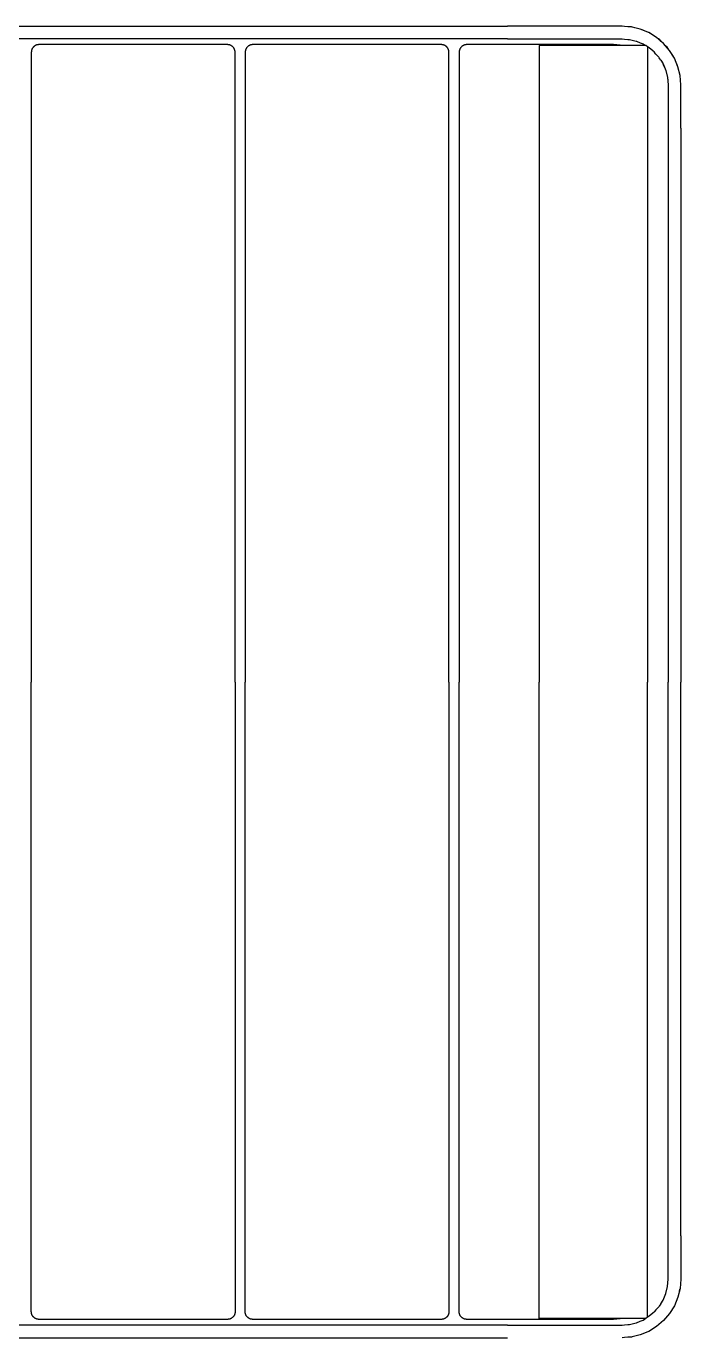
# Model space of a CAD drawing. Header units: millimetres. Extents: x 3269 to 7089, y 1744 to 4413.
# Drawn here: x 5088 to 5345, y 2159 to 2674 of the extents above; entities that cross this region are included whole.
import ezdxf

# ---------------------------------------------------------------- set-up
doc = ezdxf.new("R2010")
doc.units = ezdxf.units.MM
doc.header["$MEASUREMENT"] = 0
doc.layers.add('Utwórz2D linie widoczne', color=7, linetype='Continuous', true_color=0x000000)

msp = doc.modelspace()

# ---------------------------------------------------------------- linework, layer by layer
at = {"layer": 'Utwórz2D linie widoczne'}
for p, q in [((4852.73, 2673.61), (5276.73, 2673.61)), ((5276.91, 2673.61), (5276.73, 2673.61)), ((5277.42, 2673.61), (5276.91, 2673.61)), ((5312.76, 2673.61), (5277.42, 2673.61)), ((5313.86, 2673.61), (5312.76, 2673.61)), ((5315.45, 2673.61), (5313.86, 2673.61)), ((5317.48, 2673.61), (5315.45, 2673.61)), ((5319.91, 2673.61), (5317.48, 2673.61)), ((5321.73, 2673.61), (5319.91, 2673.61)), ((5322.65, 2673.54), (5321.73, 2673.61)), ((5323.98, 2673.43), (5322.65, 2673.54)), ((5325.33, 2673.33), (5323.98, 2673.43)), ((5325.65, 2673.25), (5325.33, 2673.33)), ((5325.72, 2673.26), (5325.54, 2673.28)), ((5327.24, 2672.87), (5325.65, 2673.25)), ((5326.68, 2673), (5325.72, 2673.26)), ((5328.84, 2672.48), (5327.24, 2672.87)), ((5276.73, 2668.61), (4852.73, 2668.61)), ((5276.73, 2668.61), (5276.91, 2668.61)), ((5276.91, 2668.61), (5277.42, 2668.61)), ((5277.42, 2668.61), (5312.76, 2668.61)), ((5312.76, 2668.61), (5313.86, 2668.61)), ((5313.86, 2668.61), (5315.45, 2668.61)), ((5315.45, 2668.61), (5317.48, 2668.61)), ((5317.48, 2668.61), (5319.91, 2668.61)), ((5319.91, 2668.61), (5321.73, 2668.61)), ((5321.73, 2668.61), (5322.65, 2668.54)), ((5322.65, 2668.54), (5323.98, 2668.43)), ((5323.98, 2668.43), (5324.55, 2668.39)), ((5324.55, 2668.39), (5325.65, 2668.12)), ((5325.65, 2668.12), (5327.24, 2667.74)), ((5327.24, 2667.74), (5327.3, 2667.73)), ((5327.3, 2667.73), (5328.84, 2667.09)), ((5330.48, 2671.81), (5328.84, 2672.48)), ((5329.59, 2672.22), (5329.25, 2672.31)), ((5330.54, 2671.78), (5329.59, 2672.22)), ((5332.08, 2671.14), (5330.48, 2671.81)), ((5332.18, 2671.1), (5332.08, 2671.14)), ((5335.25, 2669.22), (5332.18, 2671.1)), ((5333.23, 2670.53), (5332.76, 2670.75)), ((5334.01, 2669.98), (5333.23, 2670.53)), ((5338, 2666.87), (5335.25, 2669.22)), ((5336.51, 2668.23), (5335.96, 2668.62)), ((5337.09, 2667.65), (5336.51, 2668.23)), ((5089.77, 2663.59), (5089.76, 2663.49)), ((5089.76, 2663.49), (5089.76, 2663.39)), ((5089.76, 2663.39), (5089.76, 2416.11)), ((5089.78, 2663.69), (5089.77, 2663.59)), ((5089.79, 2663.8), (5089.78, 2663.69)), ((5089.8, 2663.9), (5089.79, 2663.8)), ((5089.82, 2664), (5089.8, 2663.9)), ((5089.85, 2664.1), (5089.82, 2664)), ((5089.87, 2664.2), (5089.85, 2664.1)), ((5089.9, 2664.3), (5089.87, 2664.2)), ((5089.93, 2664.39), (5089.9, 2664.3)), ((5089.97, 2664.49), (5089.93, 2664.39)), ((5090.01, 2664.58), (5089.97, 2664.49)), ((5090.05, 2664.68), (5090.01, 2664.58)), ((5090.1, 2664.77), (5090.05, 2664.68)), ((5090.15, 2664.86), (5090.1, 2664.77)), ((5090.2, 2664.95), (5090.15, 2664.86)), ((5090.25, 2665.03), (5090.2, 2664.95)), ((5090.31, 2665.12), (5090.25, 2665.03)), ((5090.37, 2665.2), (5090.31, 2665.12)), ((5090.43, 2665.28), (5090.37, 2665.2)), ((5090.5, 2665.36), (5090.43, 2665.28)), ((5090.57, 2665.44), (5090.5, 2665.36)), ((5090.64, 2665.51), (5090.57, 2665.44)), ((5090.71, 2665.58), (5090.64, 2665.51)), ((5090.79, 2665.65), (5090.71, 2665.58)), ((5090.87, 2665.72), (5090.79, 2665.65)), ((5090.95, 2665.78), (5090.87, 2665.72)), ((5091.03, 2665.84), (5090.95, 2665.78)), ((5091.12, 2665.9), (5091.03, 2665.84)), ((5091.2, 2665.95), (5091.12, 2665.9)), ((5091.29, 2666), (5091.2, 2665.95)), ((5091.38, 2666.05), (5091.29, 2666)), ((5091.47, 2666.1), (5091.38, 2666.05)), ((5091.57, 2666.14), (5091.47, 2666.1)), ((5091.66, 2666.18), (5091.57, 2666.14)), ((5091.76, 2666.21), (5091.66, 2666.18)), ((5091.85, 2666.25), (5091.76, 2666.21)), ((5091.95, 2666.28), (5091.85, 2666.25)), ((5092.05, 2666.3), (5091.95, 2666.28)), ((5092.15, 2666.33), (5092.05, 2666.3)), ((5092.25, 2666.34), (5092.15, 2666.33)), ((5092.35, 2666.36), (5092.25, 2666.34)), ((5092.45, 2666.37), (5092.35, 2666.36)), ((5092.56, 2666.38), (5092.45, 2666.37)), ((5092.66, 2666.39), (5092.56, 2666.38)), ((5092.76, 2666.39), (5092.66, 2666.39)), ((5166.76, 2666.39), (5092.76, 2666.39)), ((5166.86, 2666.39), (5166.76, 2666.39)), ((5166.97, 2666.38), (5166.86, 2666.39)), ((5167.07, 2666.37), (5166.97, 2666.38)), ((5167.17, 2666.36), (5167.07, 2666.37)), ((5167.27, 2666.34), (5167.17, 2666.36)), ((5167.37, 2666.33), (5167.27, 2666.34)), ((5167.47, 2666.3), (5167.37, 2666.33)), ((5167.57, 2666.28), (5167.47, 2666.3)), ((5167.67, 2666.25), (5167.57, 2666.28)), ((5167.77, 2666.21), (5167.67, 2666.25)), ((5167.86, 2666.18), (5167.77, 2666.21)), ((5167.96, 2666.14), (5167.86, 2666.18)), ((5168.05, 2666.1), (5167.96, 2666.14)), ((5168.14, 2666.05), (5168.05, 2666.1)), ((5168.23, 2666), (5168.14, 2666.05)), ((5168.32, 2665.95), (5168.23, 2666)), ((5168.41, 2665.9), (5168.32, 2665.95)), ((5168.49, 2665.84), (5168.41, 2665.9)), ((5168.57, 2665.78), (5168.49, 2665.84)), ((5168.65, 2665.72), (5168.57, 2665.78)), ((5168.73, 2665.65), (5168.65, 2665.72)), ((5168.81, 2665.58), (5168.73, 2665.65)), ((5168.88, 2665.51), (5168.81, 2665.58)), ((5168.95, 2665.44), (5168.88, 2665.51)), ((5169.02, 2665.36), (5168.95, 2665.44)), ((5169.09, 2665.28), (5169.02, 2665.36)), ((5169.15, 2665.2), (5169.09, 2665.28)), ((5169.21, 2665.12), (5169.15, 2665.2)), ((5169.27, 2665.03), (5169.21, 2665.12)), ((5169.32, 2664.95), (5169.27, 2665.03)), ((5169.38, 2664.86), (5169.32, 2664.95)), ((5169.42, 2664.77), (5169.38, 2664.86)), ((5169.47, 2664.68), (5169.42, 2664.77)), ((5169.51, 2664.58), (5169.47, 2664.68)), ((5169.55, 2664.49), (5169.51, 2664.58)), ((5169.59, 2664.39), (5169.55, 2664.49)), ((5169.62, 2664.3), (5169.59, 2664.39)), ((5169.65, 2664.2), (5169.62, 2664.3)), ((5169.68, 2664.1), (5169.65, 2664.2)), ((5169.7, 2664), (5169.68, 2664.1)), ((5169.72, 2663.9), (5169.7, 2664)), ((5169.73, 2663.8), (5169.72, 2663.9)), ((5169.75, 2663.69), (5169.73, 2663.8)), ((5169.75, 2663.59), (5169.75, 2663.69)), ((5169.76, 2663.49), (5169.75, 2663.59)), ((5169.76, 2663.39), (5169.76, 2663.49)), ((5169.76, 2416.11), (5169.76, 2663.39)), ((5173.74, 2663.69), (5173.73, 2663.59)), ((5173.73, 2663.59), (5173.73, 2663.49)), ((5173.73, 2663.49), (5173.73, 2663.39)), ((5173.73, 2663.39), (5173.73, 2416.11)), ((5173.75, 2663.8), (5173.74, 2663.69)), ((5173.77, 2663.9), (5173.75, 2663.8)), ((5173.79, 2664), (5173.77, 2663.9)), ((5173.81, 2664.1), (5173.79, 2664)), ((5173.84, 2664.2), (5173.81, 2664.1)), ((5173.87, 2664.3), (5173.84, 2664.2)), ((5173.9, 2664.39), (5173.87, 2664.3)), ((5173.93, 2664.49), (5173.9, 2664.39)), ((5173.97, 2664.58), (5173.93, 2664.49)), ((5174.02, 2664.68), (5173.97, 2664.58)), ((5174.06, 2664.77), (5174.02, 2664.68)), ((5174.11, 2664.86), (5174.06, 2664.77)), ((5174.16, 2664.95), (5174.11, 2664.86)), ((5174.22, 2665.03), (5174.16, 2664.95)), ((5174.27, 2665.12), (5174.22, 2665.03)), ((5174.34, 2665.2), (5174.27, 2665.12)), ((5174.4, 2665.28), (5174.34, 2665.2)), ((5174.46, 2665.36), (5174.4, 2665.28)), ((5174.53, 2665.44), (5174.46, 2665.36)), ((5174.6, 2665.51), (5174.53, 2665.44)), ((5174.68, 2665.58), (5174.6, 2665.51)), ((5174.75, 2665.65), (5174.68, 2665.58)), ((5174.83, 2665.72), (5174.75, 2665.65)), ((5174.91, 2665.78), (5174.83, 2665.72)), ((5175, 2665.84), (5174.91, 2665.78)), ((5175.08, 2665.9), (5175, 2665.84)), ((5175.17, 2665.95), (5175.08, 2665.9)), ((5175.26, 2666), (5175.17, 2665.95)), ((5175.35, 2666.05), (5175.26, 2666)), ((5175.44, 2666.1), (5175.35, 2666.05)), ((5175.53, 2666.14), (5175.44, 2666.1)), ((5175.63, 2666.18), (5175.53, 2666.14)), ((5175.72, 2666.21), (5175.63, 2666.18)), ((5175.82, 2666.25), (5175.72, 2666.21)), ((5175.92, 2666.28), (5175.82, 2666.25)), ((5176.02, 2666.3), (5175.92, 2666.28)), ((5176.12, 2666.33), (5176.02, 2666.3)), ((5176.22, 2666.34), (5176.12, 2666.33)), ((5176.32, 2666.36), (5176.22, 2666.34)), ((5176.42, 2666.37), (5176.32, 2666.36)), ((5176.52, 2666.38), (5176.42, 2666.37)), ((5176.62, 2666.39), (5176.52, 2666.38)), ((5176.73, 2666.39), (5176.62, 2666.39)), ((5250.73, 2666.39), (5176.73, 2666.39)), ((5250.83, 2666.39), (5250.73, 2666.39)), ((5250.93, 2666.38), (5250.83, 2666.39)), ((5251.03, 2666.37), (5250.93, 2666.38)), ((5251.13, 2666.36), (5251.03, 2666.37)), ((5251.24, 2666.34), (5251.13, 2666.36)), ((5251.34, 2666.33), (5251.24, 2666.34)), ((5251.44, 2666.3), (5251.34, 2666.33)), ((5251.53, 2666.28), (5251.44, 2666.3)), ((5251.63, 2666.25), (5251.53, 2666.28)), ((5251.73, 2666.21), (5251.63, 2666.25)), ((5251.83, 2666.18), (5251.73, 2666.21)), ((5251.92, 2666.14), (5251.83, 2666.18)), ((5252.01, 2666.1), (5251.92, 2666.14)), ((5252.11, 2666.05), (5252.01, 2666.1)), ((5252.2, 2666), (5252.11, 2666.05)), ((5252.28, 2665.95), (5252.2, 2666)), ((5252.37, 2665.9), (5252.28, 2665.95)), ((5252.46, 2665.84), (5252.37, 2665.9)), ((5252.54, 2665.78), (5252.46, 2665.84)), ((5252.62, 2665.72), (5252.54, 2665.78)), ((5252.7, 2665.65), (5252.62, 2665.72)), ((5252.77, 2665.58), (5252.7, 2665.65)), ((5252.85, 2665.51), (5252.77, 2665.58)), ((5252.92, 2665.44), (5252.85, 2665.51)), ((5252.99, 2665.36), (5252.92, 2665.44)), ((5253.05, 2665.28), (5252.99, 2665.36)), ((5253.12, 2665.2), (5253.05, 2665.28)), ((5253.18, 2665.12), (5253.12, 2665.2)), ((5253.23, 2665.03), (5253.18, 2665.12)), ((5253.29, 2664.95), (5253.23, 2665.03)), ((5253.34, 2664.86), (5253.29, 2664.95)), ((5253.39, 2664.77), (5253.34, 2664.86)), ((5253.43, 2664.68), (5253.39, 2664.77)), ((5253.48, 2664.58), (5253.43, 2664.68)), ((5253.52, 2664.49), (5253.48, 2664.58)), ((5253.55, 2664.39), (5253.52, 2664.49)), ((5253.59, 2664.3), (5253.55, 2664.39)), ((5253.61, 2664.2), (5253.59, 2664.3)), ((5253.64, 2664.1), (5253.61, 2664.2)), ((5253.66, 2664), (5253.64, 2664.1)), ((5253.68, 2663.9), (5253.66, 2664)), ((5253.7, 2663.8), (5253.68, 2663.9)), ((5253.71, 2663.69), (5253.7, 2663.8)), ((5253.72, 2663.59), (5253.71, 2663.69)), ((5253.72, 2663.49), (5253.72, 2663.59)), ((5253.73, 2663.39), (5253.72, 2663.49)), ((5253.73, 2416.11), (5253.73, 2663.39)), ((5257.74, 2663.69), (5257.73, 2663.59)), ((5257.73, 2663.59), (5257.73, 2663.49)), ((5257.73, 2663.49), (5257.73, 2663.39)), ((5257.73, 2663.39), (5257.73, 2416.11)), ((5257.75, 2663.8), (5257.74, 2663.69)), ((5257.77, 2663.9), (5257.75, 2663.8)), ((5257.79, 2664), (5257.77, 2663.9)), ((5257.81, 2664.1), (5257.79, 2664)), ((5257.84, 2664.2), (5257.81, 2664.1)), ((5257.87, 2664.3), (5257.84, 2664.2)), ((5257.9, 2664.39), (5257.87, 2664.3)), ((5257.93, 2664.49), (5257.9, 2664.39)), ((5257.97, 2664.58), (5257.93, 2664.49)), ((5258.02, 2664.68), (5257.97, 2664.58)), ((5258.06, 2664.77), (5258.02, 2664.68)), ((5258.11, 2664.86), (5258.06, 2664.77)), ((5258.16, 2664.95), (5258.11, 2664.86)), ((5258.22, 2665.03), (5258.16, 2664.95)), ((5258.27, 2665.12), (5258.22, 2665.03)), ((5258.34, 2665.2), (5258.27, 2665.12)), ((5258.4, 2665.28), (5258.34, 2665.2)), ((5258.46, 2665.36), (5258.4, 2665.28)), ((5258.53, 2665.44), (5258.46, 2665.36)), ((5258.6, 2665.51), (5258.53, 2665.44)), ((5258.68, 2665.58), (5258.6, 2665.51)), ((5258.75, 2665.65), (5258.68, 2665.58)), ((5258.83, 2665.72), (5258.75, 2665.65)), ((5258.91, 2665.78), (5258.83, 2665.72)), ((5259, 2665.84), (5258.91, 2665.78)), ((5259.08, 2665.9), (5259, 2665.84)), ((5259.17, 2665.95), (5259.08, 2665.9)), ((5259.26, 2666), (5259.17, 2665.95)), ((5259.35, 2666.05), (5259.26, 2666)), ((5259.44, 2666.1), (5259.35, 2666.05)), ((5259.53, 2666.14), (5259.44, 2666.1)), ((5259.63, 2666.18), (5259.53, 2666.14)), ((5259.72, 2666.21), (5259.63, 2666.18)), ((5259.82, 2666.25), (5259.72, 2666.21)), ((5259.92, 2666.28), (5259.82, 2666.25)), ((5260.02, 2666.3), (5259.92, 2666.28)), ((5260.12, 2666.33), (5260.02, 2666.3)), ((5260.22, 2666.34), (5260.12, 2666.33)), ((5260.32, 2666.36), (5260.22, 2666.34)), ((5260.42, 2666.37), (5260.32, 2666.36)), ((5260.52, 2666.38), (5260.42, 2666.37)), ((5260.62, 2666.39), (5260.52, 2666.38)), ((5260.73, 2666.39), (5260.62, 2666.39)), ((5317.73, 2666.39), (5260.73, 2666.39)), ((5289.33, 2666), (5289.1, 2666)), ((5289.1, 2666), (5289.1, 2416.11)), ((5289.68, 2666), (5289.33, 2666)), ((5290.13, 2666), (5289.68, 2666)), ((5290.67, 2666), (5290.13, 2666)), ((5291.27, 2666), (5290.67, 2666)), ((5291.92, 2666), (5291.27, 2666)), ((5292.61, 2666), (5291.92, 2666)), ((5293.1, 2666), (5292.61, 2666)), ((5293.22, 2666), (5293.1, 2666)), ((5309.03, 2666), (5293.22, 2666)), ((5310.3, 2666), (5309.03, 2666)), ((5312.1, 2666), (5310.3, 2666)), ((5314.4, 2666), (5312.1, 2666)), ((5317.13, 2666), (5314.4, 2666)), ((5319.27, 2666), (5317.13, 2666)), ((5318.38, 2666.38), (5317.73, 2666.39)), ((5319.03, 2666.35), (5318.38, 2666.38)), ((5319.68, 2666.29), (5319.03, 2666.35)), ((5321.6, 2666), (5319.27, 2666)), ((5320.33, 2666.22), (5319.68, 2666.29)), ((5320.98, 2666.12), (5320.33, 2666.22)), ((5321.62, 2666), (5320.98, 2666.12)), ((5323.65, 2666), (5321.6, 2666)), ((5325.61, 2666), (5323.65, 2666)), ((5326.26, 2666), (5325.61, 2666)), ((5328.14, 2666), (5326.26, 2666)), ((5329.64, 2666), (5328.14, 2666)), ((5328.84, 2667.09), (5329.91, 2666.65)), ((5330.96, 2666), (5329.64, 2666)), ((5329.91, 2666.65), (5330.48, 2666.3)), ((5330.48, 2666.3), (5330.96, 2666)), ((5331.71, 2665.54), (5330.96, 2666)), ((5332.31, 2665.17), (5331.71, 2665.54)), ((5331.71, 2665.54), (5331.71, 2416.11)), ((5333.8, 2663.91), (5332.31, 2665.17)), ((5334.41, 2663.38), (5333.8, 2663.91)), ((5334.46, 2663.34), (5334.41, 2663.38)), ((5335.01, 2662.7), (5334.46, 2663.34)), ((5335.58, 2662.04), (5335.01, 2662.7)), ((5340.34, 2664.13), (5338, 2666.87)), ((5339.35, 2665.39), (5338.77, 2665.97)), ((5339.73, 2664.85), (5339.35, 2665.39)), ((5342.23, 2661.05), (5340.34, 2664.13)), ((5341.64, 2662.11), (5341.12, 2662.86)), ((5336.1, 2661.42), (5335.58, 2662.04)), ((5336.3, 2661.19), (5336.1, 2661.42)), ((5336.56, 2660.76), (5336.3, 2661.19)), ((5336.87, 2660.26), (5336.56, 2660.76)), ((5336.87, 2660.26), (5337.77, 2658.78)), ((5337.7, 2658.7), (5338.68, 2656.6)), ((5337.77, 2658.78), (5338.85, 2656.17)), ((5341.85, 2661.66), (5341.64, 2662.11)), ((5343.61, 2657.72), (5342.23, 2661.05)), ((5343.34, 2658.48), (5342.94, 2659.33)), ((5343.42, 2658.17), (5343.34, 2658.48)), ((5344.45, 2654.21), (5343.61, 2657.72)), ((5338.68, 2656.6), (5339.38, 2653.98)), ((5338.85, 2656.17), (5339.51, 2653.43)), ((5339.47, 2653.59), (5339.73, 2650.61)), ((5339.51, 2653.43), (5339.73, 2650.61)), ((5344.38, 2654.6), (5344.18, 2655.34)), ((5344.39, 2654.47), (5344.38, 2654.6)), ((5344.73, 2650.61), (5344.45, 2654.21)), ((5339.73, 2650.61), (5339.73, 2633.61)), ((5344.73, 2633.61), (5344.73, 2650.61)), ((5339.73, 2633.61), (5339.73, 2416.11)), ((5344.73, 2633.61), (5344.73, 2416.11)), ((5089.76, 2168.83), (5089.76, 2416.11)), ((5169.76, 2416.11), (5169.76, 2168.83)), ((5173.73, 2168.83), (5173.73, 2416.11)), ((5253.73, 2416.11), (5253.73, 2168.83)), ((5257.73, 2168.83), (5257.73, 2416.11)), ((5289.1, 2166.22), (5289.1, 2416.11)), ((5331.71, 2166.68), (5331.71, 2416.11)), ((5339.73, 2198.61), (5339.73, 2416.11)), ((5344.73, 2198.61), (5344.73, 2416.11)), ((5339.73, 2181.61), (5339.73, 2198.61)), ((5344.73, 2198.61), (5344.73, 2181.61)), ((5338.85, 2176.05), (5339.51, 2178.79)), ((5339.51, 2178.79), (5339.73, 2181.61)), ((5344.73, 2181.61), (5344.45, 2178.01)), ((5336.87, 2171.97), (5337.77, 2173.44)), ((5337.77, 2173.44), (5338.85, 2176.05)), ((5343.61, 2174.5), (5342.23, 2171.17)), ((5344.45, 2178.01), (5343.61, 2174.5)), ((5344.18, 2176.88), (5344.38, 2177.62)), ((5344.38, 2177.62), (5344.39, 2177.75)), ((5089.76, 2168.73), (5089.76, 2168.83)), ((5089.77, 2168.63), (5089.76, 2168.73)), ((5089.78, 2168.53), (5089.77, 2168.63)), ((5089.79, 2168.42), (5089.78, 2168.53)), ((5089.8, 2168.32), (5089.79, 2168.42)), ((5089.82, 2168.22), (5089.8, 2168.32)), ((5089.85, 2168.12), (5089.82, 2168.22)), ((5169.7, 2168.22), (5169.68, 2168.12)), ((5169.72, 2168.32), (5169.7, 2168.22)), ((5169.73, 2168.42), (5169.72, 2168.32)), ((5169.75, 2168.53), (5169.73, 2168.42)), ((5169.76, 2168.73), (5169.75, 2168.63)), ((5169.75, 2168.63), (5169.75, 2168.53)), ((5169.76, 2168.83), (5169.76, 2168.73)), ((5173.73, 2168.73), (5173.73, 2168.83)), ((5173.73, 2168.63), (5173.73, 2168.73)), ((5173.74, 2168.53), (5173.73, 2168.63)), ((5173.75, 2168.42), (5173.74, 2168.53)), ((5173.77, 2168.32), (5173.75, 2168.42)), ((5173.79, 2168.22), (5173.77, 2168.32)), ((5173.81, 2168.12), (5173.79, 2168.22)), ((5253.66, 2168.22), (5253.64, 2168.12)), ((5253.68, 2168.32), (5253.66, 2168.22)), ((5253.7, 2168.42), (5253.68, 2168.32)), ((5253.71, 2168.53), (5253.7, 2168.42)), ((5253.72, 2168.63), (5253.71, 2168.53)), ((5253.73, 2168.83), (5253.72, 2168.73)), ((5253.72, 2168.73), (5253.72, 2168.63)), ((5257.73, 2168.73), (5257.73, 2168.83)), ((5257.73, 2168.63), (5257.73, 2168.73)), ((5257.74, 2168.53), (5257.73, 2168.63)), ((5257.75, 2168.42), (5257.74, 2168.53)), ((5257.77, 2168.32), (5257.75, 2168.42)), ((5257.79, 2168.22), (5257.77, 2168.32)), ((5257.81, 2168.12), (5257.79, 2168.22)), ((5333.8, 2168.31), (5332.31, 2167.05)), ((5334.41, 2168.84), (5333.8, 2168.31)), ((5334.46, 2168.88), (5334.41, 2168.84)), ((5335.01, 2169.52), (5334.46, 2168.88)), ((5335.58, 2170.19), (5335.01, 2169.52)), ((5336.1, 2170.8), (5335.58, 2170.19)), ((5336.3, 2171.03), (5336.1, 2170.8)), ((5336.56, 2171.46), (5336.3, 2171.03)), ((5336.87, 2171.97), (5336.56, 2171.46)), ((5342.23, 2171.17), (5340.34, 2168.09)), ((5276.73, 2163.61), (4852.73, 2163.61)), ((5089.87, 2168.02), (5089.85, 2168.12)), ((5089.9, 2167.93), (5089.87, 2168.02)), ((5089.93, 2167.83), (5089.9, 2167.93)), ((5089.97, 2167.73), (5089.93, 2167.83)), ((5090.01, 2167.64), (5089.97, 2167.73)), ((5090.05, 2167.54), (5090.01, 2167.64)), ((5090.1, 2167.45), (5090.05, 2167.54)), ((5090.15, 2167.36), (5090.1, 2167.45)), ((5090.2, 2167.27), (5090.15, 2167.36)), ((5090.25, 2167.19), (5090.2, 2167.27)), ((5090.31, 2167.1), (5090.25, 2167.19)), ((5090.37, 2167.02), (5090.31, 2167.1)), ((5090.43, 2166.94), (5090.37, 2167.02)), ((5090.5, 2166.86), (5090.43, 2166.94)), ((5090.57, 2166.79), (5090.5, 2166.86)), ((5090.64, 2166.71), (5090.57, 2166.79)), ((5090.71, 2166.64), (5090.64, 2166.71)), ((5090.79, 2166.57), (5090.71, 2166.64)), ((5090.87, 2166.51), (5090.79, 2166.57)), ((5090.95, 2166.44), (5090.87, 2166.51)), ((5091.03, 2166.38), (5090.95, 2166.44)), ((5091.12, 2166.32), (5091.03, 2166.38)), ((5091.2, 2166.27), (5091.12, 2166.32)), ((5091.29, 2166.22), (5091.2, 2166.27)), ((5091.38, 2166.17), (5091.29, 2166.22)), ((5091.47, 2166.12), (5091.38, 2166.17)), ((5091.57, 2166.08), (5091.47, 2166.12)), ((5091.66, 2166.04), (5091.57, 2166.08)), ((5091.76, 2166.01), (5091.66, 2166.04)), ((5091.85, 2165.97), (5091.76, 2166.01)), ((5091.95, 2165.94), (5091.85, 2165.97)), ((5092.05, 2165.92), (5091.95, 2165.94)), ((5092.15, 2165.9), (5092.05, 2165.92)), ((5092.25, 2165.88), (5092.15, 2165.9)), ((5092.35, 2165.86), (5092.25, 2165.88)), ((5092.45, 2165.85), (5092.35, 2165.86)), ((5092.56, 2165.84), (5092.45, 2165.85)), ((5092.66, 2165.83), (5092.56, 2165.84)), ((5092.76, 2165.83), (5092.66, 2165.83)), ((5166.76, 2165.83), (5092.76, 2165.83)), ((5166.86, 2165.83), (5166.76, 2165.83)), ((5166.97, 2165.84), (5166.86, 2165.83)), ((5167.07, 2165.85), (5166.97, 2165.84)), ((5167.17, 2165.86), (5167.07, 2165.85)), ((5167.27, 2165.88), (5167.17, 2165.86)), ((5167.37, 2165.9), (5167.27, 2165.88)), ((5167.47, 2165.92), (5167.37, 2165.9)), ((5167.57, 2165.94), (5167.47, 2165.92)), ((5167.67, 2165.97), (5167.57, 2165.94)), ((5167.77, 2166.01), (5167.67, 2165.97)), ((5167.86, 2166.04), (5167.77, 2166.01)), ((5167.96, 2166.08), (5167.86, 2166.04)), ((5168.05, 2166.12), (5167.96, 2166.08)), ((5168.14, 2166.17), (5168.05, 2166.12)), ((5168.23, 2166.22), (5168.14, 2166.17)), ((5168.32, 2166.27), (5168.23, 2166.22)), ((5168.41, 2166.32), (5168.32, 2166.27)), ((5168.49, 2166.38), (5168.41, 2166.32)), ((5168.57, 2166.44), (5168.49, 2166.38)), ((5168.65, 2166.51), (5168.57, 2166.44)), ((5168.73, 2166.57), (5168.65, 2166.51)), ((5168.81, 2166.64), (5168.73, 2166.57)), ((5168.88, 2166.71), (5168.81, 2166.64)), ((5168.95, 2166.79), (5168.88, 2166.71)), ((5169.02, 2166.86), (5168.95, 2166.79)), ((5169.09, 2166.94), (5169.02, 2166.86)), ((5169.15, 2167.02), (5169.09, 2166.94)), ((5169.21, 2167.1), (5169.15, 2167.02)), ((5169.27, 2167.19), (5169.21, 2167.1)), ((5169.32, 2167.27), (5169.27, 2167.19)), ((5169.38, 2167.36), (5169.32, 2167.27)), ((5169.42, 2167.45), (5169.38, 2167.36)), ((5169.47, 2167.54), (5169.42, 2167.45)), ((5169.51, 2167.64), (5169.47, 2167.54)), ((5169.55, 2167.73), (5169.51, 2167.64)), ((5169.59, 2167.83), (5169.55, 2167.73)), ((5169.62, 2167.93), (5169.59, 2167.83)), ((5169.65, 2168.02), (5169.62, 2167.93)), ((5169.68, 2168.12), (5169.65, 2168.02)), ((5173.84, 2168.02), (5173.81, 2168.12)), ((5173.87, 2167.93), (5173.84, 2168.02)), ((5173.9, 2167.83), (5173.87, 2167.93)), ((5173.93, 2167.73), (5173.9, 2167.83)), ((5173.97, 2167.64), (5173.93, 2167.73)), ((5174.02, 2167.54), (5173.97, 2167.64)), ((5174.06, 2167.45), (5174.02, 2167.54)), ((5174.11, 2167.36), (5174.06, 2167.45)), ((5174.16, 2167.27), (5174.11, 2167.36)), ((5174.22, 2167.19), (5174.16, 2167.27)), ((5174.27, 2167.1), (5174.22, 2167.19)), ((5174.34, 2167.02), (5174.27, 2167.1)), ((5174.4, 2166.94), (5174.34, 2167.02)), ((5174.46, 2166.86), (5174.4, 2166.94)), ((5174.53, 2166.79), (5174.46, 2166.86)), ((5174.6, 2166.71), (5174.53, 2166.79)), ((5174.68, 2166.64), (5174.6, 2166.71)), ((5174.75, 2166.57), (5174.68, 2166.64)), ((5174.83, 2166.51), (5174.75, 2166.57)), ((5174.91, 2166.44), (5174.83, 2166.51)), ((5175, 2166.38), (5174.91, 2166.44)), ((5175.08, 2166.32), (5175, 2166.38)), ((5175.17, 2166.27), (5175.08, 2166.32)), ((5175.26, 2166.22), (5175.17, 2166.27)), ((5175.35, 2166.17), (5175.26, 2166.22)), ((5175.44, 2166.12), (5175.35, 2166.17)), ((5175.53, 2166.08), (5175.44, 2166.12)), ((5175.63, 2166.04), (5175.53, 2166.08)), ((5175.72, 2166.01), (5175.63, 2166.04)), ((5175.82, 2165.97), (5175.72, 2166.01)), ((5175.92, 2165.94), (5175.82, 2165.97)), ((5176.02, 2165.92), (5175.92, 2165.94)), ((5176.12, 2165.9), (5176.02, 2165.92)), ((5176.22, 2165.88), (5176.12, 2165.9)), ((5176.32, 2165.86), (5176.22, 2165.88)), ((5176.42, 2165.85), (5176.32, 2165.86)), ((5176.52, 2165.84), (5176.42, 2165.85)), ((5176.62, 2165.83), (5176.52, 2165.84)), ((5176.73, 2165.83), (5176.62, 2165.83)), ((5250.73, 2165.83), (5176.73, 2165.83)), ((5250.83, 2165.83), (5250.73, 2165.83)), ((5250.93, 2165.84), (5250.83, 2165.83)), ((5251.03, 2165.85), (5250.93, 2165.84)), ((5251.13, 2165.86), (5251.03, 2165.85)), ((5251.24, 2165.88), (5251.13, 2165.86)), ((5251.34, 2165.9), (5251.24, 2165.88)), ((5251.44, 2165.92), (5251.34, 2165.9)), ((5251.53, 2165.94), (5251.44, 2165.92)), ((5251.63, 2165.97), (5251.53, 2165.94)), ((5251.73, 2166.01), (5251.63, 2165.97)), ((5251.83, 2166.04), (5251.73, 2166.01)), ((5251.92, 2166.08), (5251.83, 2166.04)), ((5252.01, 2166.12), (5251.92, 2166.08)), ((5252.11, 2166.17), (5252.01, 2166.12)), ((5252.2, 2166.22), (5252.11, 2166.17)), ((5252.28, 2166.27), (5252.2, 2166.22)), ((5252.37, 2166.32), (5252.28, 2166.27)), ((5252.46, 2166.38), (5252.37, 2166.32)), ((5252.54, 2166.44), (5252.46, 2166.38)), ((5252.62, 2166.51), (5252.54, 2166.44)), ((5252.7, 2166.57), (5252.62, 2166.51)), ((5252.77, 2166.64), (5252.7, 2166.57)), ((5252.85, 2166.71), (5252.77, 2166.64)), ((5252.92, 2166.79), (5252.85, 2166.71)), ((5252.99, 2166.86), (5252.92, 2166.79)), ((5253.05, 2166.94), (5252.99, 2166.86)), ((5253.12, 2167.02), (5253.05, 2166.94)), ((5253.18, 2167.1), (5253.12, 2167.02)), ((5253.23, 2167.19), (5253.18, 2167.1)), ((5253.29, 2167.27), (5253.23, 2167.19)), ((5253.34, 2167.36), (5253.29, 2167.27)), ((5253.39, 2167.45), (5253.34, 2167.36)), ((5253.43, 2167.54), (5253.39, 2167.45)), ((5253.48, 2167.64), (5253.43, 2167.54)), ((5253.52, 2167.73), (5253.48, 2167.64)), ((5253.55, 2167.83), (5253.52, 2167.73)), ((5253.59, 2167.93), (5253.55, 2167.83)), ((5253.61, 2168.02), (5253.59, 2167.93)), ((5253.64, 2168.12), (5253.61, 2168.02)), ((5257.84, 2168.02), (5257.81, 2168.12)), ((5257.87, 2167.93), (5257.84, 2168.02)), ((5257.9, 2167.83), (5257.87, 2167.93)), ((5257.93, 2167.73), (5257.9, 2167.83)), ((5257.97, 2167.64), (5257.93, 2167.73)), ((5258.02, 2167.54), (5257.97, 2167.64)), ((5258.06, 2167.45), (5258.02, 2167.54)), ((5258.11, 2167.36), (5258.06, 2167.45)), ((5258.16, 2167.27), (5258.11, 2167.36)), ((5258.22, 2167.19), (5258.16, 2167.27)), ((5258.27, 2167.1), (5258.22, 2167.19)), ((5258.34, 2167.02), (5258.27, 2167.1)), ((5258.4, 2166.94), (5258.34, 2167.02)), ((5258.46, 2166.86), (5258.4, 2166.94)), ((5258.53, 2166.79), (5258.46, 2166.86)), ((5258.6, 2166.71), (5258.53, 2166.79)), ((5258.68, 2166.64), (5258.6, 2166.71)), ((5258.75, 2166.57), (5258.68, 2166.64)), ((5258.83, 2166.51), (5258.75, 2166.57)), ((5258.91, 2166.44), (5258.83, 2166.51)), ((5259, 2166.38), (5258.91, 2166.44)), ((5259.08, 2166.32), (5259, 2166.38)), ((5259.17, 2166.27), (5259.08, 2166.32)), ((5259.26, 2166.22), (5259.17, 2166.27)), ((5259.35, 2166.17), (5259.26, 2166.22)), ((5259.44, 2166.12), (5259.35, 2166.17)), ((5259.53, 2166.08), (5259.44, 2166.12)), ((5259.63, 2166.04), (5259.53, 2166.08)), ((5259.72, 2166.01), (5259.63, 2166.04)), ((5259.82, 2165.97), (5259.72, 2166.01)), ((5259.92, 2165.94), (5259.82, 2165.97)), ((5260.02, 2165.92), (5259.92, 2165.94)), ((5260.12, 2165.9), (5260.02, 2165.92)), ((5260.22, 2165.88), (5260.12, 2165.9)), ((5260.32, 2165.86), (5260.22, 2165.88)), ((5260.42, 2165.85), (5260.32, 2165.86)), ((5260.52, 2165.84), (5260.42, 2165.85)), ((5260.62, 2165.83), (5260.52, 2165.84)), ((5260.73, 2165.83), (5260.62, 2165.83)), ((5317.73, 2165.83), (5260.73, 2165.83)), ((5276.73, 2163.61), (5276.91, 2163.61)), ((5276.91, 2163.61), (5277.42, 2163.61)), ((5277.42, 2163.61), (5312.76, 2163.61)), ((5289.33, 2166.22), (5289.1, 2166.22)), ((5289.68, 2166.22), (5289.33, 2166.22)), ((5290.13, 2166.22), (5289.68, 2166.22)), ((5290.67, 2166.22), (5290.13, 2166.22)), ((5291.27, 2166.22), (5290.67, 2166.22)), ((5291.92, 2166.22), (5291.27, 2166.22)), ((5292.61, 2166.22), (5291.92, 2166.22)), ((5293.1, 2166.22), (5292.61, 2166.22)), ((5293.22, 2166.22), (5293.1, 2166.22)), ((5309.03, 2166.22), (5293.22, 2166.22)), ((5310.3, 2166.22), (5309.03, 2166.22)), ((5312.1, 2166.22), (5310.3, 2166.22)), ((5314.4, 2166.22), (5312.1, 2166.22)), ((5312.76, 2163.61), (5313.86, 2163.61)), ((5313.86, 2163.61), (5315.45, 2163.61)), ((5317.13, 2166.22), (5314.4, 2166.22)), ((5315.45, 2163.61), (5317.48, 2163.61)), ((5319.27, 2166.22), (5317.13, 2166.22)), ((5317.48, 2163.61), (5319.91, 2163.61)), ((5318.38, 2165.84), (5317.73, 2165.83)), ((5319.03, 2165.88), (5318.38, 2165.84)), ((5319.68, 2165.93), (5319.03, 2165.88)), ((5321.6, 2166.22), (5319.27, 2166.22)), ((5320.33, 2166), (5319.68, 2165.93)), ((5319.91, 2163.61), (5321.73, 2163.61)), ((5320.98, 2166.1), (5320.33, 2166)), ((5321.62, 2166.22), (5320.98, 2166.1)), ((5323.65, 2166.22), (5321.6, 2166.22)), ((5321.73, 2163.61), (5322.65, 2163.68)), ((5322.65, 2163.68), (5323.98, 2163.79)), ((5325.61, 2166.22), (5323.65, 2166.22)), ((5323.98, 2163.79), (5324.55, 2163.83)), ((5324.55, 2163.83), (5325.65, 2164.1)), ((5326.26, 2166.22), (5325.61, 2166.22)), ((5325.65, 2164.1), (5327.24, 2164.48)), ((5328.14, 2166.22), (5326.26, 2166.22)), ((5327.24, 2164.48), (5327.3, 2164.49)), ((5327.3, 2164.49), (5328.84, 2165.13)), ((5329.64, 2166.22), (5328.14, 2166.22)), ((5328.84, 2165.13), (5329.91, 2165.57)), ((5330.96, 2166.22), (5329.64, 2166.22)), ((5329.91, 2165.57), (5330.48, 2165.92)), ((5330.48, 2165.92), (5330.96, 2166.22)), ((5331.71, 2166.68), (5330.96, 2166.22)), ((5332.31, 2167.05), (5331.71, 2166.68)), ((5335.25, 2163), (5332.18, 2161.12)), ((5338, 2165.35), (5335.25, 2163)), ((5340.34, 2168.09), (5338, 2165.35)), ((4852.73, 2158.61), (5276.73, 2158.61)), ((5322.65, 2158.68), (5321.73, 2158.61)), ((5323.98, 2158.79), (5322.65, 2158.68)), ((5325.33, 2158.89), (5323.98, 2158.79)), ((5325.65, 2158.97), (5325.33, 2158.89)), ((5327.24, 2159.35), (5325.65, 2158.97)), ((5328.84, 2159.74), (5327.24, 2159.35)), ((5330.48, 2160.41), (5328.84, 2159.74)), ((5332.08, 2161.08), (5330.48, 2160.41)), ((5332.18, 2161.12), (5332.08, 2161.08))]:
    msp.add_line(p, q, dxfattribs=at)

doc.saveas('drawing.dxf')
